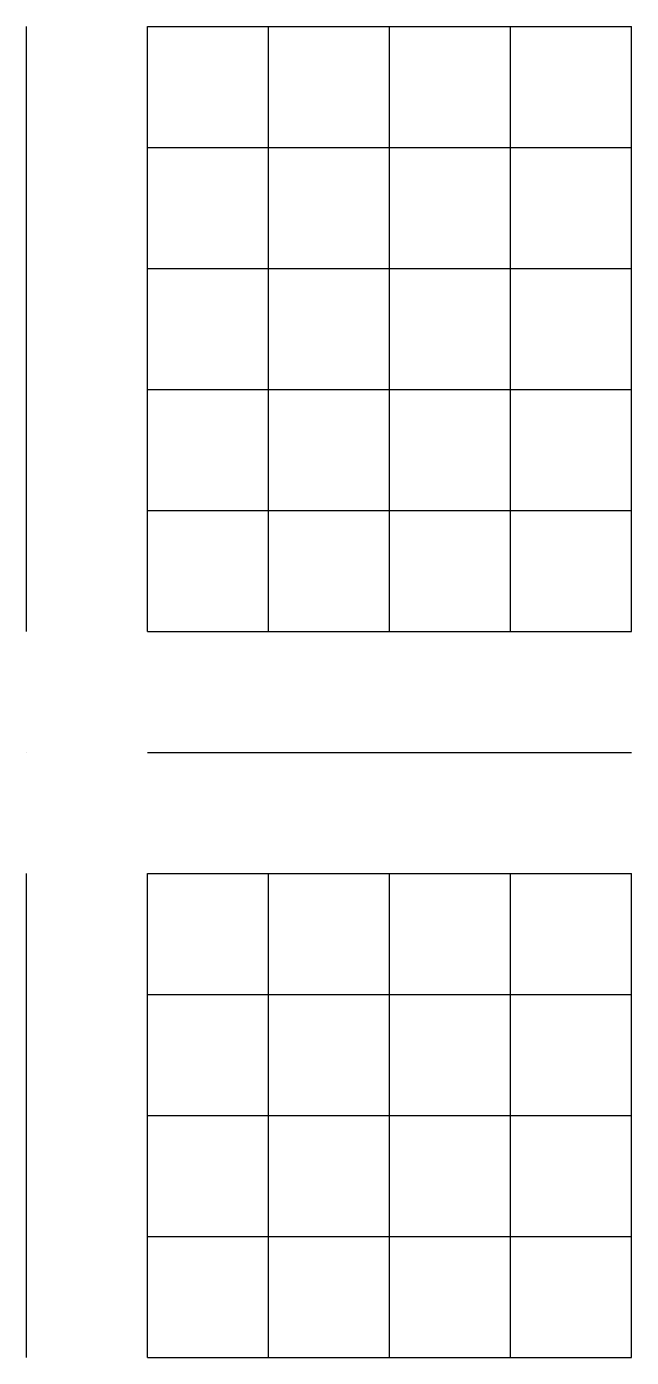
# Model space of a CAD drawing. Header units: millimetres. Extents: x 6 to 745025, y -1528 to 119936.
# Drawn here: x 183.9101 to 184.1218, y 109.8268 to 110.2924 of the extents above; entities that cross this region are included whole.
import ezdxf

# ---------------------------------------------------------------- set-up
doc = ezdxf.new("R2010")
doc.units = ezdxf.units.MM
doc.header["$MEASUREMENT"] = 0
doc.layers.get('0').update_dxf_attribs({"linetype": 'CONTINUOUS'})

msp = doc.modelspace()

# ---------------------------------------------------------------- linework, layer by layer
at = {"color": 0, "linetype": 'Continuous', "lineweight": 25, "true_color": 0x000005}
for p, q in [((183.91011, 110.29244), (183.91011, 110.29244)), ((183.91011, 110.29244), (183.91011, 110.29244)), ((183.91011, 110.29244), (183.91011, 110.29244)), ((183.91011, 110.29244), (183.91011, 110.29244)), ((183.91011, 110.29244), (183.91011, 110.29244)), ((183.91011, 110.29244), (183.91011, 110.29244)), ((183.91011, 110.29244), (183.91011, 110.29244)), ((183.91011, 110.25011), (183.91011, 110.25011)), ((183.91011, 110.25011), (183.91011, 110.25011)), ((183.91011, 110.25011), (183.91011, 110.25011)), ((183.91011, 110.25011), (183.91011, 110.25011)), ((183.91011, 110.25011), (183.91011, 110.25011)), ((183.91011, 110.25011), (183.91011, 110.25011)), ((183.91011, 110.25011), (183.91011, 110.25011)), ((183.91011, 110.20778), (183.91011, 110.20778)), ((183.91011, 110.20778), (183.91011, 110.20778)), ((183.91011, 110.20778), (183.91011, 110.20778)), ((183.91011, 110.20778), (183.91011, 110.20778)), ((183.91011, 110.20778), (183.91011, 110.20778)), ((183.91011, 110.20778), (183.91011, 110.20778)), ((183.91011, 110.20778), (183.91011, 110.20778)), ((183.91011, 110.16544), (183.91011, 110.16544)), ((183.91011, 110.16544), (183.91011, 110.16544)), ((183.91011, 110.16544), (183.91011, 110.16544)), ((183.91011, 110.16544), (183.91011, 110.16544)), ((183.91011, 110.16544), (183.91011, 110.16544)), ((183.91011, 110.16544), (183.91011, 110.16544)), ((183.91011, 110.16544), (183.91011, 110.16544)), ((183.91011, 110.12311), (183.91011, 110.12311)), ((183.91011, 110.12311), (183.91011, 110.12311)), ((183.91011, 110.12311), (183.91011, 110.12311)), ((183.91011, 110.12311), (183.91011, 110.12311)), ((183.91011, 110.12311), (183.91011, 110.12311)), ((183.91011, 110.12311), (183.91011, 110.12311)), ((183.91011, 110.12311), (183.91011, 110.12311)), ((183.91011, 110.08078), (183.91011, 110.08078)), ((183.91011, 110.08078), (183.91011, 110.08078)), ((183.91011, 110.08078), (183.91011, 110.08078)), ((183.91011, 110.08078), (183.91011, 110.08078)), ((183.91011, 110.08078), (183.91011, 110.08078)), ((183.91011, 110.08078), (183.91011, 110.08078)), ((183.91011, 110.08078), (183.91011, 110.08078)), ((183.91011, 110.08078), (183.91011, 110.08078)), ((183.91011, 110.03844), (183.91011, 110.03844)), ((183.91011, 110.03844), (183.91011, 110.03844)), ((183.91011, 110.03844), (183.91011, 110.03844)), ((183.91011, 110.03844), (183.91011, 110.03844)), ((183.91011, 110.03844), (183.91011, 110.03844)), ((183.91011, 110.03844), (183.91011, 110.03844)), ((183.91011, 110.03844), (183.91011, 110.03844)), ((183.91011, 110.03844), (183.91011, 110.03844)), ((183.91011, 110.03844), (183.91011, 110.03844)), ((183.91011, 110.03844), (183.91011, 110.03844)), ((183.91011, 110.03844), (183.91011, 110.03844)), ((183.91011, 110.03844), (183.91011, 110.03844)), ((183.91011, 110.03844), (183.91011, 110.03844)), ((183.91011, 110.03844), (183.91011, 110.03844)), ((183.95244, 110.03844), (183.95244, 110.03844)), ((183.95244, 110.03844), (183.95244, 110.03844)), ((183.95244, 110.03844), (183.95244, 110.03844)), ((183.95244, 110.03844), (183.95244, 110.03844)), ((183.95244, 110.03844), (183.95244, 110.03844)), ((183.95244, 110.03844), (183.95244, 110.03844)), ((183.95244, 110.03844), (183.95244, 110.03844)), ((183.95244, 110.03844), (183.95244, 110.03844)), ((183.99477, 110.03844), (183.99477, 110.03844)), ((183.99477, 110.03844), (183.99477, 110.03844)), ((183.99477, 110.03844), (183.99477, 110.03844)), ((183.99477, 110.03844), (183.99477, 110.03844)), ((183.99477, 110.03844), (183.99477, 110.03844)), ((183.99477, 110.03844), (183.99477, 110.03844)), ((183.99477, 110.03844), (183.99477, 110.03844)), ((184.03711, 110.03844), (184.03711, 110.03844)), ((184.03711, 110.03844), (184.03711, 110.03844)), ((184.03711, 110.03844), (184.03711, 110.03844)), ((184.03711, 110.03844), (184.03711, 110.03844)), ((184.03711, 110.03844), (184.03711, 110.03844)), ((184.03711, 110.03844), (184.03711, 110.03844)), ((184.03711, 110.03844), (184.03711, 110.03844)), ((184.07944, 110.03844), (184.07944, 110.03844)), ((184.07944, 110.03844), (184.07944, 110.03844)), ((184.07944, 110.03844), (184.07944, 110.03844)), ((184.07944, 110.03844), (184.07944, 110.03844)), ((184.07944, 110.03844), (184.07944, 110.03844)), ((184.07944, 110.03844), (184.07944, 110.03844)), ((184.07944, 110.03844), (184.07944, 110.03844)), ((184.12177, 110.03844), (184.12177, 110.03844)), ((184.12177, 110.03844), (184.12177, 110.03844)), ((184.12177, 110.03844), (184.12177, 110.03844)), ((184.12177, 110.03844), (184.12177, 110.03844)), ((184.12177, 110.03844), (184.12177, 110.03844)), ((184.12177, 110.03844), (184.12177, 110.03844)), ((184.12177, 110.03844), (184.12177, 110.03844)), ((183.91011, 109.99611), (183.91011, 109.99611)), ((183.91011, 109.99611), (183.91011, 109.99611)), ((183.91011, 109.99611), (183.91011, 109.99611)), ((183.91011, 109.99611), (183.91011, 109.99611)), ((183.91011, 109.99611), (183.91011, 109.99611)), ((183.91011, 109.99611), (183.91011, 109.99611)), ((183.91011, 109.99611), (183.91011, 109.99611)), ((183.91011, 109.95378), (183.91011, 109.95378)), ((183.91011, 109.95378), (183.91011, 109.95378)), ((183.91011, 109.95378), (183.91011, 109.95378)), ((183.91011, 109.95378), (183.91011, 109.95378)), ((183.91011, 109.95378), (183.91011, 109.95378)), ((183.91011, 109.95378), (183.91011, 109.95378)), ((183.91011, 109.95378), (183.91011, 109.95378)), ((183.91011, 109.91144), (183.91011, 109.91144)), ((183.91011, 109.91144), (183.91011, 109.91144)), ((183.91011, 109.91144), (183.91011, 109.91144)), ((183.91011, 109.91144), (183.91011, 109.91144)), ((183.91011, 109.91144), (183.91011, 109.91144)), ((183.91011, 109.91144), (183.91011, 109.91144)), ((183.91011, 109.91144), (183.91011, 109.91144)), ((183.91011, 109.86911), (183.91011, 109.86911)), ((183.91011, 109.86911), (183.91011, 109.86911)), ((183.91011, 109.86911), (183.91011, 109.86911)), ((183.91011, 109.86911), (183.91011, 109.86911)), ((183.91011, 109.86911), (183.91011, 109.86911)), ((183.91011, 109.86911), (183.91011, 109.86911)), ((183.91011, 109.86911), (183.91011, 109.86911)), ((183.91011, 109.82678), (183.91011, 109.82678)), ((183.91011, 109.82678), (183.91011, 109.82678)), ((183.91011, 109.82678), (183.91011, 109.82678)), ((183.91011, 109.82678), (183.91011, 109.82678)), ((183.91011, 109.82678), (183.91011, 109.82678)), ((183.91011, 109.82678), (183.91011, 109.82678)), ((183.91011, 109.82678), (183.91011, 109.82678)), ((183.91011, 109.82678), (183.91011, 109.82678))]:
    msp.add_line(p, q, dxfattribs=at)
for points in [[(183.91011, 110.08078), (183.91011, 110.12311), (183.91011, 110.16544), (183.91011, 110.20778), (183.91011, 110.25011), (183.91011, 110.29244)], [(183.91011, 110.08078), (183.91011, 110.12311), (183.91011, 110.16544), (183.91011, 110.20778), (183.91011, 110.25011), (183.91011, 110.29244)], [(183.91011, 110.08078), (183.91011, 110.12311), (183.91011, 110.16544), (183.91011, 110.20778), (183.91011, 110.25011), (183.91011, 110.29244)], [(183.91011, 110.08078), (183.91011, 110.12311), (183.91011, 110.16544), (183.91011, 110.20778), (183.91011, 110.25011), (183.91011, 110.29244)], [(183.91011, 110.08078), (183.91011, 110.12311), (183.91011, 110.16544), (183.91011, 110.20778), (183.91011, 110.25011), (183.91011, 110.29244)], [(183.91011, 110.08078), (183.91011, 110.12311), (183.91011, 110.16544), (183.91011, 110.20778), (183.91011, 110.25011), (183.91011, 110.29244)], [(183.91011, 110.08078), (183.91011, 110.12311), (183.91011, 110.16544), (183.91011, 110.20778), (183.91011, 110.25011), (183.91011, 110.29244)], [(183.95244, 110.29244), (183.99477, 110.29244), (184.03711, 110.29244), (184.07944, 110.29244), (184.12177, 110.29244)], [(183.95244, 110.29244), (183.99477, 110.29244), (184.03711, 110.29244), (184.07944, 110.29244), (184.12177, 110.29244)], [(183.95244, 110.29244), (183.99477, 110.29244), (184.03711, 110.29244), (184.07944, 110.29244), (184.12177, 110.29244)], [(183.95244, 110.29244), (183.99477, 110.29244), (184.03711, 110.29244), (184.07944, 110.29244), (184.12177, 110.29244)], [(183.95244, 110.29244), (183.99477, 110.29244), (184.03711, 110.29244), (184.07944, 110.29244), (184.12177, 110.29244)], [(183.95244, 110.29244), (183.99477, 110.29244), (184.03711, 110.29244), (184.07944, 110.29244), (184.12177, 110.29244)], [(183.95244, 110.29244), (183.99477, 110.29244), (184.03711, 110.29244), (184.07944, 110.29244), (184.12177, 110.29244)], [(183.95244, 110.08078), (183.95244, 110.12311), (183.95244, 110.16544), (183.95244, 110.20778), (183.95244, 110.25011), (183.95244, 110.29244)], [(183.95244, 110.08078), (183.95244, 110.12311), (183.95244, 110.16544), (183.95244, 110.20778), (183.95244, 110.25011), (183.95244, 110.29244)], [(183.95244, 110.08078), (183.95244, 110.12311), (183.95244, 110.16544), (183.95244, 110.20778), (183.95244, 110.25011), (183.95244, 110.29244)], [(183.95244, 110.08078), (183.95244, 110.12311), (183.95244, 110.16544), (183.95244, 110.20778), (183.95244, 110.25011), (183.95244, 110.29244)], [(183.95244, 110.08078), (183.95244, 110.12311), (183.95244, 110.16544), (183.95244, 110.20778), (183.95244, 110.25011), (183.95244, 110.29244)], [(183.95244, 110.08078), (183.95244, 110.12311), (183.95244, 110.16544), (183.95244, 110.20778), (183.95244, 110.25011), (183.95244, 110.29244)], [(183.95244, 110.08078), (183.95244, 110.12311), (183.95244, 110.16544), (183.95244, 110.20778), (183.95244, 110.25011), (183.95244, 110.29244)], [(183.95244, 110.08078), (183.95244, 110.12311), (183.95244, 110.16544), (183.95244, 110.20778), (183.95244, 110.25011), (183.95244, 110.29244)], [(183.99477, 110.08078), (183.99477, 110.12311), (183.99477, 110.16544), (183.99477, 110.20778), (183.99477, 110.25011), (183.99477, 110.29244)], [(183.99477, 110.08078), (183.99477, 110.12311), (183.99477, 110.16544), (183.99477, 110.20778), (183.99477, 110.25011), (183.99477, 110.29244)], [(183.99477, 110.08078), (183.99477, 110.12311), (183.99477, 110.16544), (183.99477, 110.20778), (183.99477, 110.25011), (183.99477, 110.29244)], [(183.99477, 110.08078), (183.99477, 110.12311), (183.99477, 110.16544), (183.99477, 110.20778), (183.99477, 110.25011), (183.99477, 110.29244)], [(183.99477, 110.08078), (183.99477, 110.12311), (183.99477, 110.16544), (183.99477, 110.20778), (183.99477, 110.25011), (183.99477, 110.29244)], [(183.99477, 110.08078), (183.99477, 110.12311), (183.99477, 110.16544), (183.99477, 110.20778), (183.99477, 110.25011), (183.99477, 110.29244)], [(183.99477, 110.08078), (183.99477, 110.12311), (183.99477, 110.16544), (183.99477, 110.20778), (183.99477, 110.25011), (183.99477, 110.29244)], [(184.03711, 110.08078), (184.03711, 110.12311), (184.03711, 110.16544), (184.03711, 110.20778), (184.03711, 110.25011), (184.03711, 110.29244)], [(184.03711, 110.08078), (184.03711, 110.12311), (184.03711, 110.16544), (184.03711, 110.20778), (184.03711, 110.25011), (184.03711, 110.29244)], [(184.03711, 110.08078), (184.03711, 110.12311), (184.03711, 110.16544), (184.03711, 110.20778), (184.03711, 110.25011), (184.03711, 110.29244)], [(184.03711, 110.08078), (184.03711, 110.12311), (184.03711, 110.16544), (184.03711, 110.20778), (184.03711, 110.25011), (184.03711, 110.29244)], [(184.03711, 110.08078), (184.03711, 110.12311), (184.03711, 110.16544), (184.03711, 110.20778), (184.03711, 110.25011), (184.03711, 110.29244)], [(184.03711, 110.08078), (184.03711, 110.12311), (184.03711, 110.16544), (184.03711, 110.20778), (184.03711, 110.25011), (184.03711, 110.29244)], [(184.03711, 110.08078), (184.03711, 110.12311), (184.03711, 110.16544), (184.03711, 110.20778), (184.03711, 110.25011), (184.03711, 110.29244)], [(184.07944, 110.08078), (184.07944, 110.12311), (184.07944, 110.16544), (184.07944, 110.20778), (184.07944, 110.25011), (184.07944, 110.29244)], [(184.07944, 110.08078), (184.07944, 110.12311), (184.07944, 110.16544), (184.07944, 110.20778), (184.07944, 110.25011), (184.07944, 110.29244)], [(184.07944, 110.08078), (184.07944, 110.12311), (184.07944, 110.16544), (184.07944, 110.20778), (184.07944, 110.25011), (184.07944, 110.29244)], [(184.07944, 110.08078), (184.07944, 110.12311), (184.07944, 110.16544), (184.07944, 110.20778), (184.07944, 110.25011), (184.07944, 110.29244)], [(184.07944, 110.08078), (184.07944, 110.12311), (184.07944, 110.16544), (184.07944, 110.20778), (184.07944, 110.25011), (184.07944, 110.29244)], [(184.07944, 110.08078), (184.07944, 110.12311), (184.07944, 110.16544), (184.07944, 110.20778), (184.07944, 110.25011), (184.07944, 110.29244)], [(184.07944, 110.08078), (184.07944, 110.12311), (184.07944, 110.16544), (184.07944, 110.20778), (184.07944, 110.25011), (184.07944, 110.29244)], [(184.12177, 110.08078), (184.12177, 110.12311), (184.12177, 110.16544), (184.12177, 110.20778), (184.12177, 110.25011), (184.12177, 110.29244)], [(184.12177, 110.08078), (184.12177, 110.12311), (184.12177, 110.16544), (184.12177, 110.20778), (184.12177, 110.25011), (184.12177, 110.29244)], [(184.12177, 110.08078), (184.12177, 110.12311), (184.12177, 110.16544), (184.12177, 110.20778), (184.12177, 110.25011), (184.12177, 110.29244)], [(184.12177, 110.08078), (184.12177, 110.12311), (184.12177, 110.16544), (184.12177, 110.20778), (184.12177, 110.25011), (184.12177, 110.29244)], [(184.12177, 110.08078), (184.12177, 110.12311), (184.12177, 110.16544), (184.12177, 110.20778), (184.12177, 110.25011), (184.12177, 110.29244)], [(184.12177, 110.08078), (184.12177, 110.12311), (184.12177, 110.16544), (184.12177, 110.20778), (184.12177, 110.25011), (184.12177, 110.29244)], [(184.12177, 110.08078), (184.12177, 110.12311), (184.12177, 110.16544), (184.12177, 110.20778), (184.12177, 110.25011), (184.12177, 110.29244)], [(183.95244, 110.25011), (183.99477, 110.25011), (184.03711, 110.25011), (184.07944, 110.25011), (184.12177, 110.25011)], [(183.95244, 110.25011), (183.99477, 110.25011), (184.03711, 110.25011), (184.07944, 110.25011), (184.12177, 110.25011)], [(183.95244, 110.25011), (183.99477, 110.25011), (184.03711, 110.25011), (184.07944, 110.25011), (184.12177, 110.25011)], [(183.95244, 110.25011), (183.99477, 110.25011), (184.03711, 110.25011), (184.07944, 110.25011), (184.12177, 110.25011)], [(183.95244, 110.25011), (183.99477, 110.25011), (184.03711, 110.25011), (184.07944, 110.25011), (184.12177, 110.25011)], [(183.95244, 110.25011), (183.99477, 110.25011), (184.03711, 110.25011), (184.07944, 110.25011), (184.12177, 110.25011)], [(183.95244, 110.25011), (183.99477, 110.25011), (184.03711, 110.25011), (184.07944, 110.25011), (184.12177, 110.25011)], [(183.95244, 110.20778), (183.99477, 110.20778), (184.03711, 110.20778), (184.07944, 110.20778), (184.12177, 110.20778)], [(183.95244, 110.20778), (183.99477, 110.20778), (184.03711, 110.20778), (184.07944, 110.20778), (184.12177, 110.20778)], [(183.95244, 110.20778), (183.99477, 110.20778), (184.03711, 110.20778), (184.07944, 110.20778), (184.12177, 110.20778)], [(183.95244, 110.20778), (183.99477, 110.20778), (184.03711, 110.20778), (184.07944, 110.20778), (184.12177, 110.20778)], [(183.95244, 110.20778), (183.99477, 110.20778), (184.03711, 110.20778), (184.07944, 110.20778), (184.12177, 110.20778)], [(183.95244, 110.20778), (183.99477, 110.20778), (184.03711, 110.20778), (184.07944, 110.20778), (184.12177, 110.20778)], [(183.95244, 110.20778), (183.99477, 110.20778), (184.03711, 110.20778), (184.07944, 110.20778), (184.12177, 110.20778)], [(183.95244, 110.16544), (183.99477, 110.16544), (184.03711, 110.16544), (184.07944, 110.16544), (184.12177, 110.16544)], [(183.95244, 110.16544), (183.99477, 110.16544), (184.03711, 110.16544), (184.07944, 110.16544), (184.12177, 110.16544)], [(183.95244, 110.16544), (183.99477, 110.16544), (184.03711, 110.16544), (184.07944, 110.16544), (184.12177, 110.16544)], [(183.95244, 110.16544), (183.99477, 110.16544), (184.03711, 110.16544), (184.07944, 110.16544), (184.12177, 110.16544)], [(183.95244, 110.16544), (183.99477, 110.16544), (184.03711, 110.16544), (184.07944, 110.16544), (184.12177, 110.16544)], [(183.95244, 110.16544), (183.99477, 110.16544), (184.03711, 110.16544), (184.07944, 110.16544), (184.12177, 110.16544)], [(183.95244, 110.16544), (183.99477, 110.16544), (184.03711, 110.16544), (184.07944, 110.16544), (184.12177, 110.16544)], [(183.95244, 110.12311), (183.99477, 110.12311), (184.03711, 110.12311), (184.07944, 110.12311), (184.12177, 110.12311)], [(183.95244, 110.12311), (183.99477, 110.12311), (184.03711, 110.12311), (184.07944, 110.12311), (184.12177, 110.12311)], [(183.95244, 110.12311), (183.99477, 110.12311), (184.03711, 110.12311), (184.07944, 110.12311), (184.12177, 110.12311)], [(183.95244, 110.12311), (183.99477, 110.12311), (184.03711, 110.12311), (184.07944, 110.12311), (184.12177, 110.12311)], [(183.95244, 110.12311), (183.99477, 110.12311), (184.03711, 110.12311), (184.07944, 110.12311), (184.12177, 110.12311)], [(183.95244, 110.12311), (183.99477, 110.12311), (184.03711, 110.12311), (184.07944, 110.12311), (184.12177, 110.12311)], [(183.95244, 110.12311), (183.99477, 110.12311), (184.03711, 110.12311), (184.07944, 110.12311), (184.12177, 110.12311)], [(183.95244, 110.08078), (183.99477, 110.08078), (184.03711, 110.08078), (184.07944, 110.08078), (184.12177, 110.08078)], [(183.95244, 110.08078), (183.99477, 110.08078), (184.03711, 110.08078), (184.07944, 110.08078), (184.12177, 110.08078)], [(183.95244, 110.08078), (183.99477, 110.08078), (184.03711, 110.08078), (184.07944, 110.08078), (184.12177, 110.08078)], [(183.95244, 110.08078), (183.99477, 110.08078), (184.03711, 110.08078), (184.07944, 110.08078), (184.12177, 110.08078)], [(183.95244, 110.08078), (183.99477, 110.08078), (184.03711, 110.08078), (184.07944, 110.08078), (184.12177, 110.08078)], [(183.95244, 110.08078), (183.99477, 110.08078), (184.03711, 110.08078), (184.07944, 110.08078), (184.12177, 110.08078)], [(183.95244, 110.08078), (183.99477, 110.08078), (184.03711, 110.08078), (184.07944, 110.08078), (184.12177, 110.08078)], [(183.95244, 110.08078), (183.99477, 110.08078), (184.03711, 110.08078), (184.07944, 110.08078), (184.12177, 110.08078)], [(183.95244, 110.03844), (183.99477, 110.03844), (184.03711, 110.03844), (184.07944, 110.03844), (184.12177, 110.03844)], [(183.95244, 110.03844), (183.99477, 110.03844), (184.03711, 110.03844), (184.07944, 110.03844), (184.12177, 110.03844)], [(183.95244, 110.03844), (183.99477, 110.03844), (184.03711, 110.03844), (184.07944, 110.03844), (184.12177, 110.03844)], [(183.95244, 110.03844), (183.99477, 110.03844), (184.03711, 110.03844), (184.07944, 110.03844), (184.12177, 110.03844)], [(183.95244, 110.03844), (183.99477, 110.03844), (184.03711, 110.03844), (184.07944, 110.03844), (184.12177, 110.03844)], [(183.95244, 110.03844), (183.99477, 110.03844), (184.03711, 110.03844), (184.07944, 110.03844), (184.12177, 110.03844)], [(183.95244, 110.03844), (183.99477, 110.03844), (184.03711, 110.03844), (184.07944, 110.03844), (184.12177, 110.03844)], [(183.91011, 109.82678), (183.91011, 109.86911), (183.91011, 109.91144), (183.91011, 109.95378), (183.91011, 109.99611)], [(183.91011, 109.82678), (183.91011, 109.86911), (183.91011, 109.91144), (183.91011, 109.95378), (183.91011, 109.99611)], [(183.91011, 109.82678), (183.91011, 109.86911), (183.91011, 109.91144), (183.91011, 109.95378), (183.91011, 109.99611)], [(183.91011, 109.82678), (183.91011, 109.86911), (183.91011, 109.91144), (183.91011, 109.95378), (183.91011, 109.99611)], [(183.91011, 109.82678), (183.91011, 109.86911), (183.91011, 109.91144), (183.91011, 109.95378), (183.91011, 109.99611)], [(183.91011, 109.82678), (183.91011, 109.86911), (183.91011, 109.91144), (183.91011, 109.95378), (183.91011, 109.99611)], [(183.91011, 109.82678), (183.91011, 109.86911), (183.91011, 109.91144), (183.91011, 109.95378), (183.91011, 109.99611)], [(183.95244, 109.99611), (183.99477, 109.99611), (184.03711, 109.99611), (184.07944, 109.99611), (184.12177, 109.99611)], [(183.95244, 109.99611), (183.99477, 109.99611), (184.03711, 109.99611), (184.07944, 109.99611), (184.12177, 109.99611)], [(183.95244, 109.99611), (183.99477, 109.99611), (184.03711, 109.99611), (184.07944, 109.99611), (184.12177, 109.99611)], [(183.95244, 109.99611), (183.99477, 109.99611), (184.03711, 109.99611), (184.07944, 109.99611), (184.12177, 109.99611)], [(183.95244, 109.99611), (183.99477, 109.99611), (184.03711, 109.99611), (184.07944, 109.99611), (184.12177, 109.99611)], [(183.95244, 109.99611), (183.99477, 109.99611), (184.03711, 109.99611), (184.07944, 109.99611), (184.12177, 109.99611)], [(183.95244, 109.99611), (183.99477, 109.99611), (184.03711, 109.99611), (184.07944, 109.99611), (184.12177, 109.99611)], [(183.95244, 109.82678), (183.95244, 109.86911), (183.95244, 109.91144), (183.95244, 109.95378), (183.95244, 109.99611)], [(183.95244, 109.82678), (183.95244, 109.86911), (183.95244, 109.91144), (183.95244, 109.95378), (183.95244, 109.99611)], [(183.95244, 109.82678), (183.95244, 109.86911), (183.95244, 109.91144), (183.95244, 109.95378), (183.95244, 109.99611)], [(183.95244, 109.82678), (183.95244, 109.86911), (183.95244, 109.91144), (183.95244, 109.95378), (183.95244, 109.99611)], [(183.95244, 109.82678), (183.95244, 109.86911), (183.95244, 109.91144), (183.95244, 109.95378), (183.95244, 109.99611)], [(183.95244, 109.82678), (183.95244, 109.86911), (183.95244, 109.91144), (183.95244, 109.95378), (183.95244, 109.99611)], [(183.95244, 109.82678), (183.95244, 109.86911), (183.95244, 109.91144), (183.95244, 109.95378), (183.95244, 109.99611)], [(183.95244, 109.82678), (183.95244, 109.86911), (183.95244, 109.91144), (183.95244, 109.95378), (183.95244, 109.99611)], [(183.99477, 109.82678), (183.99477, 109.86911), (183.99477, 109.91144), (183.99477, 109.95378), (183.99477, 109.99611)], [(183.99477, 109.82678), (183.99477, 109.86911), (183.99477, 109.91144), (183.99477, 109.95378), (183.99477, 109.99611)], [(183.99477, 109.82678), (183.99477, 109.86911), (183.99477, 109.91144), (183.99477, 109.95378), (183.99477, 109.99611)], [(183.99477, 109.82678), (183.99477, 109.86911), (183.99477, 109.91144), (183.99477, 109.95378), (183.99477, 109.99611)], [(183.99477, 109.82678), (183.99477, 109.86911), (183.99477, 109.91144), (183.99477, 109.95378), (183.99477, 109.99611)], [(183.99477, 109.82678), (183.99477, 109.86911), (183.99477, 109.91144), (183.99477, 109.95378), (183.99477, 109.99611)], [(183.99477, 109.82678), (183.99477, 109.86911), (183.99477, 109.91144), (183.99477, 109.95378), (183.99477, 109.99611)], [(184.03711, 109.82678), (184.03711, 109.86911), (184.03711, 109.91144), (184.03711, 109.95378), (184.03711, 109.99611)], [(184.03711, 109.82678), (184.03711, 109.86911), (184.03711, 109.91144), (184.03711, 109.95378), (184.03711, 109.99611)], [(184.03711, 109.82678), (184.03711, 109.86911), (184.03711, 109.91144), (184.03711, 109.95378), (184.03711, 109.99611)], [(184.03711, 109.82678), (184.03711, 109.86911), (184.03711, 109.91144), (184.03711, 109.95378), (184.03711, 109.99611)], [(184.03711, 109.82678), (184.03711, 109.86911), (184.03711, 109.91144), (184.03711, 109.95378), (184.03711, 109.99611)], [(184.03711, 109.82678), (184.03711, 109.86911), (184.03711, 109.91144), (184.03711, 109.95378), (184.03711, 109.99611)], [(184.03711, 109.82678), (184.03711, 109.86911), (184.03711, 109.91144), (184.03711, 109.95378), (184.03711, 109.99611)], [(184.07944, 109.82678), (184.07944, 109.86911), (184.07944, 109.91144), (184.07944, 109.95378), (184.07944, 109.99611)], [(184.07944, 109.82678), (184.07944, 109.86911), (184.07944, 109.91144), (184.07944, 109.95378), (184.07944, 109.99611)], [(184.07944, 109.82678), (184.07944, 109.86911), (184.07944, 109.91144), (184.07944, 109.95378), (184.07944, 109.99611)], [(184.07944, 109.82678), (184.07944, 109.86911), (184.07944, 109.91144), (184.07944, 109.95378), (184.07944, 109.99611)], [(184.07944, 109.82678), (184.07944, 109.86911), (184.07944, 109.91144), (184.07944, 109.95378), (184.07944, 109.99611)], [(184.07944, 109.82678), (184.07944, 109.86911), (184.07944, 109.91144), (184.07944, 109.95378), (184.07944, 109.99611)], [(184.07944, 109.82678), (184.07944, 109.86911), (184.07944, 109.91144), (184.07944, 109.95378), (184.07944, 109.99611)], [(184.12177, 109.82678), (184.12177, 109.86911), (184.12177, 109.91144), (184.12177, 109.95378), (184.12177, 109.99611)], [(184.12177, 109.82678), (184.12177, 109.86911), (184.12177, 109.91144), (184.12177, 109.95378), (184.12177, 109.99611)], [(184.12177, 109.82678), (184.12177, 109.86911), (184.12177, 109.91144), (184.12177, 109.95378), (184.12177, 109.99611)], [(184.12177, 109.82678), (184.12177, 109.86911), (184.12177, 109.91144), (184.12177, 109.95378), (184.12177, 109.99611)], [(184.12177, 109.82678), (184.12177, 109.86911), (184.12177, 109.91144), (184.12177, 109.95378), (184.12177, 109.99611)], [(184.12177, 109.82678), (184.12177, 109.86911), (184.12177, 109.91144), (184.12177, 109.95378), (184.12177, 109.99611)], [(184.12177, 109.82678), (184.12177, 109.86911), (184.12177, 109.91144), (184.12177, 109.95378), (184.12177, 109.99611)], [(183.95244, 109.95378), (183.99477, 109.95378), (184.03711, 109.95378), (184.07944, 109.95378), (184.12177, 109.95378)], [(183.95244, 109.95378), (183.99477, 109.95378), (184.03711, 109.95378), (184.07944, 109.95378), (184.12177, 109.95378)], [(183.95244, 109.95378), (183.99477, 109.95378), (184.03711, 109.95378), (184.07944, 109.95378), (184.12177, 109.95378)], [(183.95244, 109.95378), (183.99477, 109.95378), (184.03711, 109.95378), (184.07944, 109.95378), (184.12177, 109.95378)], [(183.95244, 109.95378), (183.99477, 109.95378), (184.03711, 109.95378), (184.07944, 109.95378), (184.12177, 109.95378)], [(183.95244, 109.95378), (183.99477, 109.95378), (184.03711, 109.95378), (184.07944, 109.95378), (184.12177, 109.95378)], [(183.95244, 109.95378), (183.99477, 109.95378), (184.03711, 109.95378), (184.07944, 109.95378), (184.12177, 109.95378)], [(183.95244, 109.91144), (183.99477, 109.91144), (184.03711, 109.91144), (184.07944, 109.91144), (184.12177, 109.91144)], [(183.95244, 109.91144), (183.99477, 109.91144), (184.03711, 109.91144), (184.07944, 109.91144), (184.12177, 109.91144)], [(183.95244, 109.91144), (183.99477, 109.91144), (184.03711, 109.91144), (184.07944, 109.91144), (184.12177, 109.91144)], [(183.95244, 109.91144), (183.99477, 109.91144), (184.03711, 109.91144), (184.07944, 109.91144), (184.12177, 109.91144)], [(183.95244, 109.91144), (183.99477, 109.91144), (184.03711, 109.91144), (184.07944, 109.91144), (184.12177, 109.91144)], [(183.95244, 109.91144), (183.99477, 109.91144), (184.03711, 109.91144), (184.07944, 109.91144), (184.12177, 109.91144)], [(183.95244, 109.91144), (183.99477, 109.91144), (184.03711, 109.91144), (184.07944, 109.91144), (184.12177, 109.91144)], [(183.95244, 109.86911), (183.99477, 109.86911), (184.03711, 109.86911), (184.07944, 109.86911), (184.12177, 109.86911)], [(183.95244, 109.86911), (183.99477, 109.86911), (184.03711, 109.86911), (184.07944, 109.86911), (184.12177, 109.86911)], [(183.95244, 109.86911), (183.99477, 109.86911), (184.03711, 109.86911), (184.07944, 109.86911), (184.12177, 109.86911)], [(183.95244, 109.86911), (183.99477, 109.86911), (184.03711, 109.86911), (184.07944, 109.86911), (184.12177, 109.86911)], [(183.95244, 109.86911), (183.99477, 109.86911), (184.03711, 109.86911), (184.07944, 109.86911), (184.12177, 109.86911)], [(183.95244, 109.86911), (183.99477, 109.86911), (184.03711, 109.86911), (184.07944, 109.86911), (184.12177, 109.86911)], [(183.95244, 109.86911), (183.99477, 109.86911), (184.03711, 109.86911), (184.07944, 109.86911), (184.12177, 109.86911)], [(183.95244, 109.82678), (183.99477, 109.82678), (184.03711, 109.82678), (184.07944, 109.82678), (184.12177, 109.82678)], [(183.95244, 109.82678), (183.99477, 109.82678), (184.03711, 109.82678), (184.07944, 109.82678), (184.12177, 109.82678)], [(183.95244, 109.82678), (183.99477, 109.82678), (184.03711, 109.82678), (184.07944, 109.82678), (184.12177, 109.82678)], [(183.95244, 109.82678), (183.99477, 109.82678), (184.03711, 109.82678), (184.07944, 109.82678), (184.12177, 109.82678)], [(183.95244, 109.82678), (183.99477, 109.82678), (184.03711, 109.82678), (184.07944, 109.82678), (184.12177, 109.82678)], [(183.95244, 109.82678), (183.99477, 109.82678), (184.03711, 109.82678), (184.07944, 109.82678), (184.12177, 109.82678)], [(183.95244, 109.82678), (183.99477, 109.82678), (184.03711, 109.82678), (184.07944, 109.82678), (184.12177, 109.82678)], [(183.95244, 109.82678), (183.99477, 109.82678), (184.03711, 109.82678), (184.07944, 109.82678), (184.12177, 109.82678)]]:
    msp.add_lwpolyline(points, dxfattribs=at)

doc.saveas('drawing.dxf')
